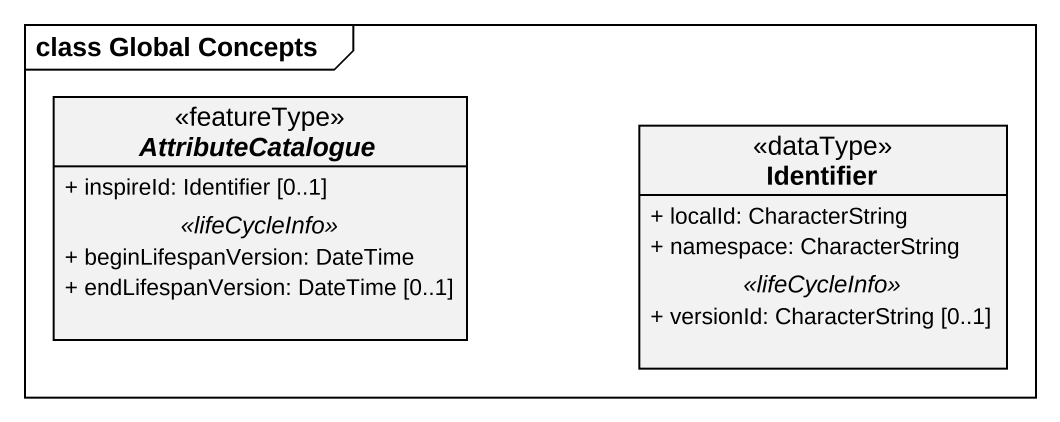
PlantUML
@startuml
mainframe class Global Concepts
hide circle
hide empty members
skinparam classAttributeIconSize 0
abstract class AttributeCatalogue <<featureType>> {
  + inspireId: Identifier [0..1]
  .. <<lifeCycleInfo>> ..
  + beginLifespanVersion: DateTime
  + endLifespanVersion: DateTime [0..1]
}
class Identifier <<dataType>> {
  + localId: CharacterString
  + namespace: CharacterString
  .. <<lifeCycleInfo>> ..
  + versionId: CharacterString [0..1]
}
@enduml
